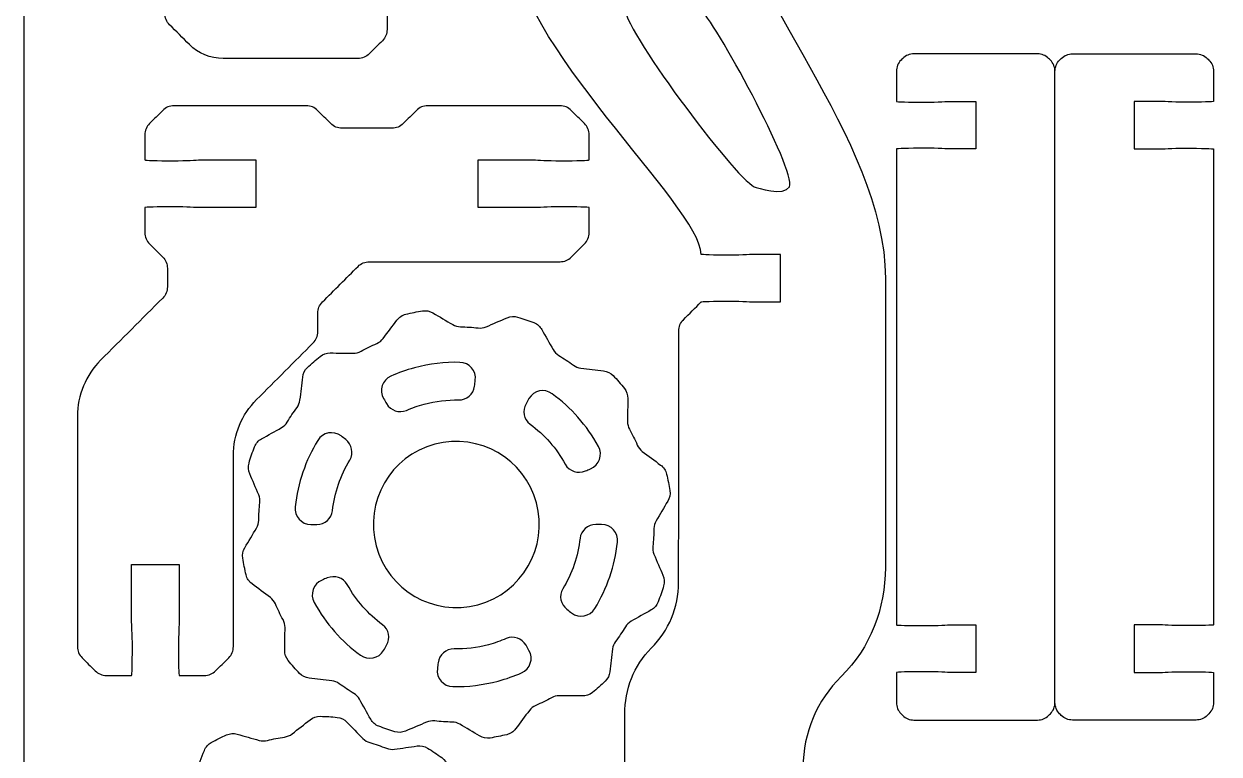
# Model space of a CAD drawing. Extents: x 0 to 265, y 230 to 450.
# Drawn here: x 135 to 210.3, y 357.4 to 403.4 of the extents above; entities that cross this region are included whole.
import ezdxf

# ---------------------------------------------------------------- set-up
doc = ezdxf.new("R2010")
doc.units = 0
doc.header["$MEASUREMENT"] = 0
doc.layers.add('DEFAULT', color=18, linetype='CONTINUOUS')

msp = doc.modelspace()

# ---------------------------------------------------------------- linework, layer by layer
at = {"layer": 'DEFAULT', "color": 1}
for points, knots in [([(253, 230), (217.667, 230), (182.333, 230), (147, 230), (140.373, 230), (135, 235.372), (135, 242), (135, 307.333), (135, 372.667), (135, 438), (135, 444.628), (140.373, 450), (147, 450), (182.333, 450), (217.667, 450), (253, 450), (259.627, 450), (265, 444.628), (265, 438), (265, 372.667), (265, 307.333), (265, 242), (265, 235.372), (259.627, 230), (253, 230)], [0, 0, 0, 0, 300.472, 300.472, 300.472, 301.472, 301.472, 301.472, 857.062, 857.062, 857.062, 858.062, 858.062, 858.062, 1158.534, 1158.534, 1158.534, 1159.534, 1159.534, 1159.534, 1715.124, 1715.124, 1715.124, 1716.124, 1716.124, 1716.124, 1716.124]), ([(157.852, 429.296), (158.544, 429.988), (159.236, 430.681), (159.928, 431.373), (160.491, 431.937), (161.254, 432.253), (162.05, 432.253), (164.56, 432.253), (167.07, 432.253), (169.579, 432.253), (169.844, 432.253), (170.099, 432.359), (170.286, 432.546), (170.562, 432.822), (170.839, 433.099), (171.115, 433.375), (171.302, 433.562), (171.408, 433.817), (171.408, 434.082), (171.408, 434.611), (171.408, 435.139), (171.404, 435.668), (171.404, 435.696), (170.621, 435.721), (169.655, 435.721), (168.688, 435.721), (167.997, 435.668), (167.905, 435.668), (166.738, 435.668), (165.572, 435.668), (164.405, 435.668), (164.405, 436.669), (164.405, 437.669), (164.405, 438.67), (165.572, 438.67), (166.738, 438.67), (167.905, 438.67), (167.997, 438.67), (168.688, 438.621), (169.655, 438.621), (170.621, 438.621), (171.404, 438.642), (171.404, 438.67), (171.404, 439.199), (171.404, 439.728), (171.404, 440.256), (171.404, 440.522), (171.299, 440.776), (171.112, 440.963), (170.835, 441.24), (170.559, 441.516), (170.283, 441.792), (170.095, 441.98), (169.841, 442.085), (169.576, 442.085), (166.614, 442.085), (163.653, 442.085), (160.691, 442.085), (159.896, 442.085), (159.133, 441.769), (158.57, 441.206), (158.163, 440.799), (157.755, 440.392), (157.348, 439.984), (156.852, 439.489), (156.197, 439.191), (155.499, 439.12), (146.664, 438.215), (139.771, 430.75), (139.771, 421.673), (139.771, 418.015), (140.892, 414.619), (142.806, 411.809), (143.495, 410.797), (143.891, 409.614), (143.891, 408.39), (143.891, 406.955), (143.891, 405.52), (143.891, 404.085), (143.891, 403.82), (143.997, 403.566), (144.184, 403.378), (144.6, 402.962), (145.016, 402.546), (145.432, 402.13), (145.995, 401.567), (146.758, 401.251), (147.554, 401.251), (150.391, 401.251), (153.227, 401.251), (156.064, 401.251), (156.329, 401.251), (156.583, 401.356), (156.771, 401.544), (157.047, 401.82), (157.324, 402.096), (157.6, 402.373), (157.787, 402.56), (157.893, 402.815), (157.893, 403.08), (157.893, 403.608), (157.893, 404.137), (157.889, 404.666), (157.889, 404.694), (157.106, 404.719), (156.14, 404.719), (155.173, 404.719), (154.482, 404.666), (154.39, 404.666), (153.223, 404.666), (152.057, 404.666), (150.89, 404.666), (150.89, 405.667), (150.89, 406.667), (150.89, 407.668), (152.057, 407.668), (153.223, 407.668), (154.39, 407.668), (154.482, 407.668), (155.173, 407.619), (156.14, 407.619), (157.106, 407.619), (157.889, 407.64), (157.889, 407.668), (157.889, 408.197), (157.889, 408.725), (157.889, 409.254), (157.889, 409.519), (157.784, 409.774), (157.597, 409.961), (157.32, 410.237), (157.044, 410.514), (156.768, 410.79), (156.58, 410.977), (156.326, 411.083), (156.061, 411.083), (155.194, 411.083), (154.327, 411.083), (153.461, 411.083), (152.931, 411.083), (152.422, 411.293), (152.047, 411.668), (151.539, 412.176), (151.03, 412.684), (150.521, 413.192), (150.333, 413.38), (150.227, 413.635), (150.227, 413.901), (150.23, 416.491), (150.232, 419.082), (150.234, 421.673), (150.234, 425.345), (153.031, 428.367), (156.61, 428.719), (157.079, 428.765), (157.52, 428.963), (157.852, 429.296)], [0, 0, 0, 0, 8.324769, 8.324769, 8.324769, 9.324769, 9.324769, 9.324769, 30.665769, 30.665769, 30.665769, 31.665769, 31.665769, 31.665769, 34.989171, 34.989171, 34.989171, 35.989171, 35.989171, 35.989171, 40.495171, 40.495171, 40.495171, 41.495171, 41.495171, 41.495171, 42.495171, 42.495171, 42.495171, 52.415171, 52.415171, 52.415171, 60.925171, 60.925171, 60.925171, 70.845171, 70.845171, 70.845171, 71.845171, 71.845171, 71.845171, 72.845171, 72.845171, 72.845171, 77.341171, 77.341171, 77.341171, 78.341171, 78.341171, 78.341171, 81.664573, 81.664573, 81.664573, 82.664573, 82.664573, 82.664573, 107.848573, 107.848573, 107.848573, 108.848573, 108.848573, 108.848573, 113.747408, 113.747408, 113.747408, 114.747408, 114.747408, 114.747408, 115.747408, 115.747408, 115.747408, 116.747408, 116.747408, 116.747408, 117.747408, 117.747408, 117.747408, 129.950408, 129.950408, 129.950408, 130.950408, 130.950408, 130.950408, 135.95531, 135.95531, 135.95531, 136.95531, 136.95531, 136.95531, 161.07931, 161.07931, 161.07931, 162.07931, 162.07931, 162.07931, 165.402712, 165.402712, 165.402712, 166.402712, 166.402712, 166.402712, 170.908712, 170.908712, 170.908712, 171.908712, 171.908712, 171.908712, 172.908712, 172.908712, 172.908712, 182.828712, 182.828712, 182.828712, 191.338712, 191.338712, 191.338712, 201.258712, 201.258712, 201.258712, 202.258712, 202.258712, 202.258712, 203.258712, 203.258712, 203.258712, 207.754712, 207.754712, 207.754712, 208.754712, 208.754712, 208.754712, 212.078114, 212.078114, 212.078114, 213.078114, 213.078114, 213.078114, 220.448114, 220.448114, 220.448114, 221.448114, 221.448114, 221.448114, 227.563175, 227.563175, 227.563175, 228.563175, 228.563175, 228.563175, 250.596183, 250.596183, 250.596183, 251.596183, 251.596183, 251.596183, 252.596183, 252.596183, 252.596183, 252.596183]), ([(174.552, 364.089), (173.446, 362.998), (172.878, 361.473), (172.878, 359.92), (172.878, 351.942), (172.878, 343.965), (172.878, 335.987), (172.878, 335.722), (172.773, 335.468), (172.585, 335.28), (172.253, 334.947), (171.92, 334.615), (171.587, 334.282), (171.4, 334.095), (171.294, 333.84), (171.294, 333.575), (171.294, 330.268), (171.294, 326.962), (171.294, 323.655), (171.294, 323.39), (171.4, 323.135), (171.587, 322.948), (171.961, 322.574), (172.335, 322.2), (172.709, 321.826), (172.716, 321.794), (173.496, 321.777), (174.462, 321.777), (175.429, 321.777), (175.877, 321.823), (176.212, 321.826), (176.711, 321.826), (177.209, 321.826), (177.708, 321.826), (177.709, 320.825), (177.71, 319.825), (177.711, 318.824), (177.21, 318.823), (176.709, 318.822), (176.208, 318.82), (175.877, 318.82), (175.429, 318.873), (174.462, 318.873), (173.492, 318.873), (172.709, 318.849), (172.709, 318.824), (172.335, 318.45), (171.961, 318.076), (171.587, 317.702), (171.4, 317.515), (171.294, 317.26), (171.294, 316.995), (171.294, 312.335), (171.294, 307.674), (171.294, 303.014), (171.294, 302.749), (171.189, 302.494), (171.001, 302.307), (170.725, 302.031), (170.449, 301.754), (170.172, 301.478), (169.985, 301.291), (169.88, 301.036), (169.88, 300.771), (169.88, 299.294), (169.88, 297.817), (169.88, 296.34), (169.88, 294.484), (169.143, 292.704), (167.831, 291.392), (166.496, 290.056), (165.161, 288.72), (163.826, 287.384), (163.142, 286.7), (163.142, 285.596), (163.826, 284.908), (164.507, 284.231), (165.615, 284.227), (166.299, 284.911), (167.082, 285.695), (168.349, 285.695), (169.128, 284.908), (169.908, 284.128), (169.904, 282.865), (169.128, 282.082), (168.384, 281.338), (167.714, 280.812), (167.714, 279.242), (167.721, 279.211), (168.497, 279.193), (169.463, 279.193), (170.43, 279.193), (170.878, 279.239), (171.213, 279.242), (171.712, 279.241), (172.21, 279.24), (172.709, 279.239), (172.71, 278.239), (172.711, 277.24), (172.712, 276.24), (172.213, 276.24), (171.713, 276.24), (171.213, 276.24), (170.878, 276.237), (170.43, 276.29), (169.463, 276.29), (168.539, 276.29), (167.784, 276.268), (167.714, 276.24), (167.714, 275.764), (167.714, 275.288), (167.714, 274.811), (167.714, 273.22), (168.345, 271.696), (169.467, 270.571), (171.325, 268.712), (173.183, 266.852), (175.041, 264.993), (175.228, 264.806), (175.482, 264.701), (175.746, 264.701), (175.796, 264.701), (175.846, 264.701), (175.897, 264.701), (176.162, 264.701), (176.416, 264.806), (176.604, 264.994), (177.121, 265.511), (177.638, 266.028), (178.156, 266.546), (178.156, 266.588), (177.623, 267.153), (176.956, 267.816), (176.275, 268.5), (175.923, 268.782), (175.686, 269.022), (175.332, 269.375), (174.978, 269.728), (174.624, 270.081), (175.332, 270.789), (176.04, 271.496), (176.748, 272.204), (177.102, 271.85), (177.456, 271.496), (177.81, 271.142), (178.043, 270.906), (178.329, 270.557), (179.009, 269.869), (179.68, 269.206), (180.237, 268.677), (180.283, 268.677), (180.966, 269.36), (181.65, 270.043), (182.333, 270.727), (182.52, 270.914), (182.625, 271.168), (182.625, 271.432), (182.625, 271.481), (182.625, 271.531), (182.625, 271.58), (182.625, 271.848), (182.52, 272.102), (182.333, 272.289), (181.086, 273.537), (179.84, 274.784), (178.593, 276.032), (178.029, 276.593), (177.715, 277.355), (177.715, 278.152), (177.715, 278.516), (177.715, 278.879), (177.715, 279.242), (177.715, 286.671), (179.172, 285.989), (179.182, 292.659), (179.184, 293.676), (179.915, 294.586), (180.924, 294.713), (182.144, 294.866), (183.183, 293.918), (183.183, 292.729), (183.183, 291.868), (182.636, 291.134), (181.874, 290.856), (180.96, 290.521), (180.491, 289.505), (180.826, 288.591), (181.123, 287.779), (181.962, 287.271), (182.774, 287.466), (185.067, 288.009), (186.682, 290.252), (186.679, 292.729), (186.679, 299.054), (182.71, 300.896), (182.71, 309.242), (182.71, 310.105), (182.71, 310.968), (182.71, 311.83), (182.71, 312.096), (182.815, 312.35), (183.003, 312.537), (183.279, 312.814), (183.555, 313.09), (183.832, 313.366), (184.019, 313.554), (184.125, 313.808), (184.124, 314.074), (184.123, 317.381), (184.122, 320.687), (184.121, 323.994), (184.121, 324.26), (184.016, 324.514), (183.828, 324.701), (183.454, 325.075), (183.081, 325.449), (182.707, 325.823), (182.7, 325.851), (181.923, 325.872), (180.96, 325.872), (179.99, 325.872), (179.546, 325.827), (179.207, 325.823), (178.708, 325.823), (178.21, 325.823), (177.711, 325.823), (177.711, 326.823), (177.711, 327.822), (177.711, 328.822), (178.21, 328.822), (178.708, 328.822), (179.207, 328.822), (179.542, 328.829), (179.994, 328.772), (180.96, 328.772), (181.923, 328.772), (182.71, 328.8), (182.71, 328.825), (183.084, 329.199), (183.458, 329.573), (183.832, 329.947), (184.019, 330.134), (184.125, 330.389), (184.125, 330.654), (184.124, 339.297), (184.123, 347.939), (184.122, 356.582), (184.121, 358.734), (184.991, 360.794), (186.528, 362.302), (188.356, 364.096), (189.307, 366.603), (189.307, 369.165), (189.307, 375.245), (189.307, 381.324), (189.307, 387.404), (189.307, 396.234), (179.786, 405.942), (179.789, 411.728), (179.786, 412.377), (179.786, 420.228), (179.789, 422.131), (179.789, 422.396), (179.684, 422.649), (179.496, 422.837), (179.462, 422.872), (179.427, 422.907), (179.392, 422.941), (179.204, 423.13), (178.948, 423.236), (178.681, 423.236), (174.751, 423.236), (170.822, 423.236), (166.892, 423.236), (166.627, 423.236), (166.374, 423.13), (166.187, 422.944), (166.151, 422.908), (166.116, 422.873), (166.08, 422.837), (165.893, 422.65), (165.787, 422.396), (165.787, 422.128), (165.787, 421.162), (165.787, 420.197), (165.787, 419.232), (165.794, 419.203), (166.574, 419.182), (167.537, 419.179), (168.504, 419.182), (168.948, 419.232), (169.287, 419.232), (170.452, 419.232), (171.618, 419.232), (172.783, 419.232), (172.784, 418.231), (172.785, 417.23), (172.786, 416.229), (171.62, 416.229), (170.453, 416.229), (169.287, 416.229), (168.952, 416.229), (168.504, 416.279), (167.534, 416.279), (166.567, 416.275), (165.784, 416.258), (165.784, 416.226), (165.784, 414.728), (165.784, 413.23), (165.784, 411.731), (165.791, 411.7), (166.571, 411.682), (167.537, 411.682), (168.504, 411.682), (168.952, 411.731), (169.287, 411.731), (170.453, 411.731), (171.62, 411.731), (172.786, 411.731), (172.786, 410.731), (172.786, 409.73), (172.786, 408.729), (171.619, 408.729), (170.451, 408.729), (169.283, 408.729), (168.952, 408.729), (168.504, 408.779), (167.537, 408.779), (166.567, 408.779), (165.784, 408.754), (165.784, 408.729), (165.784, 402.365), (177.69, 391.909), (177.69, 388.907), (177.701, 388.879), (178.48, 388.857), (179.44, 388.854), (180.406, 388.857), (180.855, 388.907), (181.19, 388.907), (181.691, 388.907), (182.192, 388.907), (182.692, 388.907), (182.691, 387.906), (182.69, 386.905), (182.689, 385.905), (182.19, 385.905), (181.692, 385.905), (181.193, 385.905), (180.855, 385.905), (180.406, 385.954), (179.44, 385.95), (178.477, 385.954), (177.694, 385.936), (177.694, 385.905), (177.32, 385.531), (176.946, 385.157), (176.572, 384.783), (176.384, 384.595), (176.279, 384.341), (176.279, 384.076), (176.278, 378.788), (176.277, 373.499), (176.276, 368.211), (176.275, 366.662), (175.655, 365.177), (174.552, 364.089)], [1, 1, 1, 1, 2, 2, 2, 69.84, 69.84, 69.84, 70.84, 70.84, 70.84, 74.84081, 74.84081, 74.84081, 75.84081, 75.84081, 75.84081, 103.95881, 103.95881, 103.95881, 104.95881, 104.95881, 104.95881, 109.454595, 109.454595, 109.454595, 110.454595, 110.454595, 110.454595, 111.454595, 111.454595, 111.454595, 115.694595, 115.694595, 115.694595, 124.204601, 124.204601, 124.204601, 128.464613, 128.464613, 128.464613, 129.464613, 129.464613, 129.464613, 130.464613, 130.464613, 130.464613, 134.961812, 134.961812, 134.961812, 135.961812, 135.961812, 135.961812, 175.593812, 175.593812, 175.593812, 176.593812, 176.593812, 176.593812, 179.917214, 179.917214, 179.917214, 180.917214, 180.917214, 180.917214, 193.477214, 193.477214, 193.477214, 194.477214, 194.477214, 194.477214, 210.536317, 210.536317, 210.536317, 211.536317, 211.536317, 211.536317, 212.536317, 212.536317, 212.536317, 213.536317, 213.536317, 213.536317, 214.536317, 214.536317, 214.536317, 215.536317, 215.536317, 215.536317, 216.536317, 216.536317, 216.536317, 217.536317, 217.536317, 217.536317, 221.776328, 221.776328, 221.776328, 230.276334, 230.276334, 230.276334, 234.526334, 234.526334, 234.526334, 235.526334, 235.526334, 235.526334, 236.526334, 236.526334, 236.526334, 240.576334, 240.576334, 240.576334, 241.576334, 241.576334, 241.576334, 263.930809, 263.930809, 263.930809, 264.930809, 264.930809, 264.930809, 265.356809, 265.356809, 265.356809, 266.356809, 266.356809, 266.356809, 272.579349, 272.579349, 272.579349, 273.579349, 273.579349, 273.579349, 274.579349, 274.579349, 274.579349, 278.829066, 278.829066, 278.829066, 287.342632, 287.342632, 287.342632, 291.599415, 291.599415, 291.599415, 292.599415, 292.599415, 292.599415, 293.599415, 293.599415, 293.599415, 301.818824, 301.818824, 301.818824, 302.818824, 302.818824, 302.818824, 303.238824, 303.238824, 303.238824, 304.238824, 304.238824, 304.238824, 319.236561, 319.236561, 319.236561, 320.236561, 320.236561, 320.236561, 323.326561, 323.326561, 323.326561, 324.326561, 324.326561, 324.326561, 325.326561, 325.326561, 325.326561, 326.326561, 326.326561, 326.326561, 327.326561, 327.326561, 327.326561, 328.326561, 328.326561, 328.326561, 329.326561, 329.326561, 329.326561, 330.336561, 330.336561, 330.336561, 331.336561, 331.336561, 331.336561, 338.672561, 338.672561, 338.672561, 339.672561, 339.672561, 339.672561, 342.994548, 342.994548, 342.994548, 343.994548, 343.994548, 343.994548, 372.11555, 372.11555, 372.11555, 373.11555, 373.11555, 373.11555, 377.612749, 377.612749, 377.612749, 378.612749, 378.612749, 378.612749, 379.612749, 379.612749, 379.612749, 383.852749, 383.852749, 383.852749, 392.352749, 392.352749, 392.352749, 396.592749, 396.592749, 396.592749, 397.592749, 397.592749, 397.592749, 398.592749, 398.592749, 398.592749, 403.089241, 403.089241, 403.089241, 404.089241, 404.089241, 404.089241, 477.585241, 477.585241, 477.585241, 478.585241, 478.585241, 478.585241, 479.585241, 479.585241, 479.585241, 531.286241, 531.286241, 531.286241, 532.286241, 532.286241, 532.286241, 533.286241, 533.286241, 533.286241, 534.286241, 534.286241, 534.286241, 534.704849, 534.704849, 534.704849, 535.704849, 535.704849, 535.704849, 569.124849, 569.124849, 569.124849, 570.124849, 570.124849, 570.124849, 570.553355, 570.553355, 570.553355, 571.553355, 571.553355, 571.553355, 579.763355, 579.763355, 579.763355, 580.763355, 580.763355, 580.763355, 581.763355, 581.763355, 581.763355, 591.673355, 591.673355, 591.673355, 600.183361, 600.183361, 600.183361, 610.103361, 610.103361, 610.103361, 611.103361, 611.103361, 611.103361, 612.103361, 612.103361, 612.103361, 624.843361, 624.843361, 624.843361, 625.843361, 625.843361, 625.843361, 626.843361, 626.843361, 626.843361, 636.763361, 636.763361, 636.763361, 645.273361, 645.273361, 645.273361, 655.203361, 655.203361, 655.203361, 656.203361, 656.203361, 656.203361, 657.203361, 657.203361, 657.203361, 658.203361, 658.203361, 658.203361, 659.203361, 659.203361, 659.203361, 660.203361, 660.203361, 660.203361, 664.463361, 664.463361, 664.463361, 672.973367, 672.973367, 672.973367, 677.213367, 677.213367, 677.213367, 678.213367, 678.213367, 678.213367, 679.213367, 679.213367, 679.213367, 683.710566, 683.710566, 683.710566, 684.710566, 684.710566, 684.710566, 729.681567, 729.681567, 729.681567, 730.681567, 730.681567, 730.681567, 730.681567]), ([(177.591, 404.415), (178.456, 403.801), (183.723, 394.16), (183.253, 393.168), (182.957, 392.54), (181.19, 393.101), (181.045, 393.172), (179.754, 393.786), (172.55, 403.441), (172.892, 404.478), (173.277, 405.632), (176.604, 405.113), (177.591, 404.415)], [1, 1, 1, 1, 2, 2, 2, 3, 3, 3, 4, 4, 4, 5, 5, 5, 5]), ([(200, 400.442), (200, 387.18), (200, 373.918), (200, 360.656), (200, 360.391), (199.895, 360.136), (199.707, 359.949), (199.672, 359.914), (199.637, 359.878), (199.601, 359.843), (199.414, 359.656), (199.16, 359.55), (198.894, 359.55), (196.299, 359.55), (193.703, 359.55), (191.108, 359.55), (190.843, 359.55), (190.588, 359.656), (190.401, 359.843), (190.366, 359.878), (190.33, 359.914), (190.295, 359.949), (190.108, 360.136), (190.002, 360.391), (190.002, 360.656), (190.002, 361.287), (190.002, 361.918), (190.002, 362.549), (190.002, 362.577), (190.786, 362.598), (191.752, 362.598), (192.719, 362.598), (193.167, 362.549), (193.502, 362.549), (194.002, 362.549), (194.501, 362.549), (195.001, 362.549), (195.001, 363.55), (195.001, 364.55), (195.001, 365.551), (194.501, 365.551), (194.002, 365.551), (193.502, 365.551), (193.167, 365.551), (192.719, 365.501), (191.752, 365.501), (190.786, 365.501), (190.002, 365.523), (190.002, 365.551), (190.002, 375.55), (190.002, 385.549), (190.002, 395.547), (190.002, 395.575), (190.786, 395.597), (191.752, 395.597), (192.719, 395.597), (193.167, 395.547), (193.502, 395.547), (194.002, 395.547), (194.501, 395.547), (195.001, 395.547), (195.001, 396.548), (195.001, 397.549), (195.001, 398.549), (194.501, 398.549), (194.002, 398.549), (193.502, 398.549), (193.167, 398.549), (192.719, 398.5), (191.752, 398.5), (190.786, 398.5), (190.002, 398.521), (190.002, 398.549), (190.002, 399.18), (190.002, 399.811), (190.002, 400.442), (190.002, 400.708), (190.108, 400.962), (190.295, 401.149), (190.33, 401.185), (190.366, 401.22), (190.401, 401.255), (190.588, 401.442), (190.843, 401.548), (191.108, 401.548), (193.703, 401.548), (196.299, 401.548), (198.894, 401.548), (199.16, 401.548), (199.414, 401.442), (199.601, 401.255), (199.637, 401.22), (199.672, 401.185), (199.707, 401.149), (199.895, 400.962), (200, 400.708), (200, 400.442)], [1, 1, 1, 1, 113.78, 113.78, 113.78, 114.78, 114.78, 114.78, 115.203558, 115.203558, 115.203558, 116.203558, 116.203558, 116.203558, 138.275558, 138.275558, 138.275558, 139.275558, 139.275558, 139.275558, 139.699115, 139.699115, 139.699115, 140.699115, 140.699115, 140.699115, 146.065115, 146.065115, 146.065115, 147.065115, 147.065115, 147.065115, 148.065115, 148.065115, 148.065115, 152.315115, 152.315115, 152.315115, 160.825115, 160.825115, 160.825115, 165.075115, 165.075115, 165.075115, 166.075115, 166.075115, 166.075115, 167.075115, 167.075115, 167.075115, 252.103115, 252.103115, 252.103115, 253.103115, 253.103115, 253.103115, 254.103115, 254.103115, 254.103115, 258.353115, 258.353115, 258.353115, 266.863115, 266.863115, 266.863115, 271.113115, 271.113115, 271.113115, 272.113115, 272.113115, 272.113115, 273.113115, 273.113115, 273.113115, 278.479115, 278.479115, 278.479115, 279.479115, 279.479115, 279.479115, 279.903379, 279.903379, 279.903379, 280.903379, 280.903379, 280.903379, 302.975379, 302.975379, 302.975379, 303.975379, 303.975379, 303.975379, 304.399643, 304.399643, 304.399643, 305.399643, 305.399643, 305.399643, 305.399643]), ([(200, 400.442), (200, 400.708), (200.106, 400.962), (200.293, 401.149), (200.328, 401.185), (200.363, 401.22), (200.399, 401.255), (200.586, 401.442), (200.84, 401.548), (201.106, 401.548), (203.701, 401.548), (206.297, 401.548), (208.892, 401.548), (209.157, 401.548), (209.412, 401.442), (209.599, 401.255), (209.634, 401.22), (209.67, 401.185), (209.705, 401.149), (209.892, 400.962), (209.998, 400.708), (209.998, 400.442), (209.998, 399.811), (209.998, 399.18), (209.998, 398.549), (209.998, 398.521), (209.215, 398.5), (208.248, 398.5), (207.281, 398.5), (206.833, 398.549), (206.498, 398.549), (205.998, 398.549), (205.499, 398.549), (204.999, 398.549), (204.999, 397.549), (204.999, 396.548), (204.999, 395.547), (205.499, 395.547), (205.998, 395.547), (206.498, 395.547), (206.833, 395.547), (207.281, 395.597), (208.248, 395.597), (209.215, 395.597), (209.998, 395.575), (209.998, 395.547), (209.998, 385.549), (209.998, 375.55), (209.998, 365.551), (209.998, 365.523), (209.215, 365.502), (208.248, 365.502), (207.281, 365.502), (206.833, 365.551), (206.498, 365.551), (205.998, 365.551), (205.499, 365.551), (204.999, 365.551), (204.999, 364.55), (204.999, 363.55), (204.999, 362.549), (205.499, 362.549), (205.998, 362.549), (206.498, 362.549), (206.833, 362.549), (207.281, 362.598), (208.248, 362.598), (209.215, 362.598), (209.998, 362.577), (209.998, 362.549), (209.998, 361.918), (209.998, 361.287), (209.998, 360.656), (209.998, 360.391), (209.892, 360.136), (209.705, 359.949), (209.67, 359.914), (209.634, 359.878), (209.599, 359.843), (209.412, 359.656), (209.157, 359.55), (208.892, 359.55), (206.297, 359.55), (203.701, 359.55), (201.106, 359.55), (200.84, 359.55), (200.586, 359.656), (200.399, 359.843), (200.363, 359.878), (200.328, 359.914), (200.293, 359.949), (200.106, 360.136), (200, 360.391), (200, 360.656)], [0, 0, 0, 0, 1, 1, 1, 1.424264, 1.424264, 1.424264, 2.424264, 2.424264, 2.424264, 24.496264, 24.496264, 24.496264, 25.496264, 25.496264, 25.496264, 25.920528, 25.920528, 25.920528, 26.920528, 26.920528, 26.920528, 32.286528, 32.286528, 32.286528, 33.286528, 33.286528, 33.286528, 34.286528, 34.286528, 34.286528, 38.536528, 38.536528, 38.536528, 47.046528, 47.046528, 47.046528, 51.296528, 51.296528, 51.296528, 52.296528, 52.296528, 52.296528, 53.296528, 53.296528, 53.296528, 138.324528, 138.324528, 138.324528, 139.324528, 139.324528, 139.324528, 140.324528, 140.324528, 140.324528, 144.574528, 144.574528, 144.574528, 153.084528, 153.084528, 153.084528, 157.334528, 157.334528, 157.334528, 158.334528, 158.334528, 158.334528, 159.334528, 159.334528, 159.334528, 164.700528, 164.700528, 164.700528, 165.700528, 165.700528, 165.700528, 166.124086, 166.124086, 166.124086, 167.124086, 167.124086, 167.124086, 189.196086, 189.196086, 189.196086, 190.196086, 190.196086, 190.196086, 190.619643, 190.619643, 190.619643, 191.619643, 191.619643, 191.619643, 191.619643]), ([(163.63, 394.856), (163.63, 393.855), (163.63, 392.854), (163.63, 391.853), (164.796, 391.853), (165.963, 391.853), (167.129, 391.853), (167.465, 391.853), (167.913, 391.903), (168.879, 391.903), (169.846, 391.903), (170.629, 391.882), (170.629, 391.853), (170.629, 391.326), (170.629, 390.798), (170.629, 390.271), (170.629, 390.006), (170.524, 389.751), (170.336, 389.564), (170.06, 389.288), (169.784, 389.011), (169.507, 388.735), (169.32, 388.548), (169.066, 388.442), (168.8, 388.442), (164.791, 388.442), (160.782, 388.442), (156.773, 388.442), (156.508, 388.442), (156.254, 388.337), (156.066, 388.15), (155.318, 387.402), (154.569, 386.654), (153.82, 385.906), (153.632, 385.718), (153.526, 385.464), (153.526, 385.198), (153.526, 384.808), (153.526, 384.417), (153.526, 384.027), (153.526, 383.761), (153.421, 383.507), (153.234, 383.32), (152.046, 382.131), (150.858, 380.942), (149.67, 379.753), (148.733, 378.816), (148.206, 377.544), (148.206, 376.219), (148.206, 372.207), (148.206, 368.195), (148.206, 364.184), (148.206, 363.918), (148.101, 363.663), (147.913, 363.476), (147.637, 363.2), (147.361, 362.925), (147.085, 362.65), (146.897, 362.463), (146.643, 362.358), (146.378, 362.358), (145.849, 362.358), (145.321, 362.358), (144.792, 362.358), (144.763, 362.358), (144.742, 363.141), (144.742, 364.107), (144.742, 365.074), (144.792, 365.522), (144.792, 365.857), (144.792, 367.024), (144.792, 368.19), (144.792, 369.357), (143.791, 369.357), (142.79, 369.357), (141.789, 369.357), (141.789, 368.19), (141.789, 367.024), (141.789, 365.857), (141.789, 365.522), (141.839, 365.074), (141.839, 364.107), (141.839, 363.141), (141.818, 362.358), (141.789, 362.358), (141.261, 362.358), (140.732, 362.358), (140.203, 362.358), (139.938, 362.358), (139.684, 362.463), (139.496, 362.65), (139.22, 362.925), (138.944, 363.2), (138.668, 363.476), (138.48, 363.663), (138.375, 363.918), (138.375, 364.184), (138.375, 369.023), (138.375, 373.862), (138.375, 378.702), (138.375, 380.028), (138.901, 381.299), (139.839, 382.237), (141.143, 383.541), (142.447, 384.845), (143.751, 386.149), (143.938, 386.336), (144.044, 386.591), (144.044, 386.856), (144.044, 387.247), (144.044, 387.637), (144.044, 388.028), (144.044, 388.293), (143.938, 388.548), (143.751, 388.735), (143.475, 389.011), (143.198, 389.288), (142.922, 389.564), (142.735, 389.751), (142.629, 390.006), (142.629, 390.271), (142.629, 390.798), (142.629, 391.326), (142.629, 391.853), (142.629, 391.882), (143.412, 391.903), (144.379, 391.903), (145.345, 391.903), (145.793, 391.853), (146.129, 391.853), (147.295, 391.853), (148.462, 391.853), (149.628, 391.853), (149.628, 392.854), (149.628, 393.855), (149.628, 394.856), (148.462, 394.856), (147.295, 394.856), (146.129, 394.856), (145.793, 394.856), (145.345, 394.806), (144.379, 394.806), (143.412, 394.806), (142.629, 394.827), (142.629, 394.856), (142.629, 395.384), (142.629, 395.913), (142.629, 396.442), (142.629, 396.707), (142.735, 396.961), (142.922, 397.149), (143.198, 397.425), (143.475, 397.701), (143.751, 397.978), (143.938, 398.165), (144.193, 398.27), (144.458, 398.27), (147.241, 398.27), (150.025, 398.27), (152.809, 398.27), (153.074, 398.27), (153.328, 398.165), (153.516, 397.978), (153.792, 397.701), (154.068, 397.425), (154.345, 397.149), (154.532, 396.961), (154.786, 396.856), (155.052, 396.856), (156.103, 396.856), (157.155, 396.856), (158.206, 396.856), (158.472, 396.856), (158.726, 396.961), (158.913, 397.149), (159.19, 397.425), (159.466, 397.701), (159.742, 397.978), (159.93, 398.165), (160.184, 398.27), (160.449, 398.27), (163.233, 398.27), (166.017, 398.27), (168.8, 398.27), (169.066, 398.27), (169.32, 398.165), (169.507, 397.978), (169.784, 397.701), (170.06, 397.425), (170.336, 397.149), (170.524, 396.961), (170.629, 396.707), (170.629, 396.442), (170.629, 395.913), (170.629, 395.384), (170.629, 394.856), (170.629, 394.827), (169.846, 394.806), (168.879, 394.806), (167.913, 394.806), (167.465, 394.856), (167.129, 394.856), (165.963, 394.856), (164.796, 394.856), (163.63, 394.856)], [9.92, 9.92, 9.92, 9.92, 18.43, 18.43, 18.43, 28.35, 28.35, 28.35, 29.35, 29.35, 29.35, 30.35, 30.35, 30.35, 34.836, 34.836, 34.836, 35.836, 35.836, 35.836, 39.159402, 39.159402, 39.159402, 40.159402, 40.159402, 40.159402, 74.252402, 74.252402, 74.252402, 75.252402, 75.252402, 75.252402, 84.253165, 84.253165, 84.253165, 85.253165, 85.253165, 85.253165, 88.574165, 88.574165, 88.574165, 89.574165, 89.574165, 89.574165, 103.865501, 103.865501, 103.865501, 104.865501, 104.865501, 104.865501, 138.981501, 138.981501, 138.981501, 139.981501, 139.981501, 139.981501, 143.296421, 143.296421, 143.296421, 144.296421, 144.296421, 144.296421, 148.794421, 148.794421, 148.794421, 149.794421, 149.794421, 149.794421, 150.794421, 150.794421, 150.794421, 160.714421, 160.714421, 160.714421, 169.224421, 169.224421, 169.224421, 179.144421, 179.144421, 179.144421, 180.144421, 180.144421, 180.144421, 181.144421, 181.144421, 181.144421, 185.642421, 185.642421, 185.642421, 186.642421, 186.642421, 186.642421, 189.95734, 189.95734, 189.95734, 190.95734, 190.95734, 190.95734, 232.11034, 232.11034, 232.11034, 233.11034, 233.11034, 233.11034, 248.792554, 248.792554, 248.792554, 249.792554, 249.792554, 249.792554, 253.114554, 253.114554, 253.114554, 254.114554, 254.114554, 254.114554, 257.437956, 257.437956, 257.437956, 258.437956, 258.437956, 258.437956, 262.923956, 262.923956, 262.923956, 263.923956, 263.923956, 263.923956, 264.923956, 264.923956, 264.923956, 274.843956, 274.843956, 274.843956, 283.353956, 283.353956, 283.353956, 293.273956, 293.273956, 293.273956, 294.273956, 294.273956, 294.273956, 295.273956, 295.273956, 295.273956, 299.769956, 299.769956, 299.769956, 300.769956, 300.769956, 300.769956, 304.093358, 304.093358, 304.093358, 305.093358, 305.093358, 305.093358, 328.765358, 328.765358, 328.765358, 329.765358, 329.765358, 329.765358, 333.08876, 333.08876, 333.08876, 334.08876, 334.08876, 334.08876, 343.03076, 343.03076, 343.03076, 344.03076, 344.03076, 344.03076, 347.354162, 347.354162, 347.354162, 348.354162, 348.354162, 348.354162, 372.026162, 372.026162, 372.026162, 373.026162, 373.026162, 373.026162, 376.349564, 376.349564, 376.349564, 377.349564, 377.349564, 377.349564, 381.845564, 381.845564, 381.845564, 382.845564, 382.845564, 382.845564, 383.845564, 383.845564, 383.845564, 393.765564, 393.765564, 393.765564, 393.765564]), ([(150.853, 366.867), (151, 366.529), (151.16, 366.2), (151.335, 365.881), (151.419, 365.729), (151.465, 365.558), (151.463, 365.384), (151.458, 364.902), (151.452, 364.421), (151.446, 363.939), (151.444, 363.709), (151.518, 363.484), (151.662, 363.305), (151.89, 363.024), (152.128, 362.753), (152.377, 362.493), (152.534, 362.329), (152.747, 362.227), (152.973, 362.2), (153.454, 362.142), (153.935, 362.084), (154.415, 362.026), (154.584, 362.006), (154.744, 361.94), (154.882, 361.84), (155.181, 361.622), (155.488, 361.417), (155.803, 361.225), (155.95, 361.136), (156.074, 361.012), (156.158, 360.862), (156.393, 360.442), (156.629, 360.022), (156.864, 359.602), (156.976, 359.403), (157.151, 359.244), (157.365, 359.162), (157.702, 359.031), (158.044, 358.914), (158.391, 358.812), (158.612, 358.746), (158.848, 358.764), (159.06, 358.855), (159.503, 359.044), (159.945, 359.233), (160.388, 359.422), (160.549, 359.491), (160.725, 359.514), (160.898, 359.495), (161.259, 359.454), (161.623, 359.43), (161.989, 359.423), (162.165, 359.421), (162.338, 359.375), (162.489, 359.285), (162.901, 359.04), (163.314, 358.795), (163.726, 358.551), (163.926, 358.432), (164.16, 358.382), (164.388, 358.419), (164.738, 358.474), (165.088, 358.544), (165.438, 358.628), (165.663, 358.682), (165.861, 358.818), (166, 359.003), (166.289, 359.388), (166.578, 359.774), (166.867, 360.159), (166.971, 360.298), (167.111, 360.405), (167.27, 360.474), (167.61, 360.622), (167.942, 360.783), (168.263, 360.96), (168.414, 361.043), (168.582, 361.088), (168.753, 361.086), (169.235, 361.08), (169.717, 361.075), (170.199, 361.069), (170.431, 361.067), (170.659, 361.141), (170.839, 361.287), (171.117, 361.513), (171.384, 361.748), (171.641, 361.993), (171.809, 362.152), (171.912, 362.367), (171.939, 362.597), (171.997, 363.076), (172.054, 363.555), (172.111, 364.034), (172.132, 364.205), (172.199, 364.366), (172.301, 364.505), (172.52, 364.803), (172.725, 365.11), (172.917, 365.426), (173.006, 365.573), (173.129, 365.696), (173.279, 365.78), (173.701, 366.017), (174.122, 366.254), (174.544, 366.491), (174.744, 366.603), (174.902, 366.78), (174.985, 366.994), (175.113, 367.327), (175.228, 367.666), (175.329, 368.011), (175.393, 368.23), (175.375, 368.466), (175.285, 368.676), (175.095, 369.119), (174.906, 369.561), (174.717, 370.004), (174.649, 370.162), (174.626, 370.334), (174.645, 370.506), (174.686, 370.873), (174.71, 371.244), (174.717, 371.616), (174.72, 371.789), (174.766, 371.959), (174.854, 372.108), (175.1, 372.521), (175.345, 372.935), (175.591, 373.349), (175.709, 373.548), (175.759, 373.782), (175.723, 374.011), (175.667, 374.36), (175.598, 374.71), (175.513, 375.06), (175.459, 375.285), (175.324, 375.484), (175.138, 375.623), (174.753, 375.911), (174.368, 376.199), (173.983, 376.487), (173.844, 376.59), (173.737, 376.729), (173.668, 376.888), (173.519, 377.228), (173.356, 377.562), (173.178, 377.885), (173.095, 378.036), (173.05, 378.204), (173.052, 378.376), (173.058, 378.859), (173.063, 379.343), (173.069, 379.826), (173.071, 380.055), (172.999, 380.28), (172.856, 380.457), (172.629, 380.739), (172.391, 381.008), (172.143, 381.268), (171.985, 381.432), (171.772, 381.533), (171.546, 381.56), (171.069, 381.617), (170.592, 381.674), (170.115, 381.731), (169.942, 381.752), (169.779, 381.82), (169.638, 381.923), (169.341, 382.142), (169.032, 382.347), (168.717, 382.538), (168.569, 382.628), (168.445, 382.752), (168.359, 382.904), (168.123, 383.323), (167.887, 383.743), (167.651, 384.162), (167.539, 384.361), (167.365, 384.519), (167.152, 384.601), (166.816, 384.731), (166.474, 384.848), (166.127, 384.951), (165.908, 385.015), (165.672, 384.997), (165.461, 384.906), (165.019, 384.717), (164.577, 384.528), (164.134, 384.339), (163.976, 384.271), (163.803, 384.248), (163.631, 384.267), (163.265, 384.308), (162.897, 384.332), (162.524, 384.34), (162.352, 384.343), (162.183, 384.388), (162.034, 384.476), (161.619, 384.722), (161.204, 384.967), (160.788, 385.213), (160.59, 385.331), (160.356, 385.38), (160.128, 385.344), (159.778, 385.289), (159.428, 385.219), (159.078, 385.135), (158.853, 385.081), (158.654, 384.945), (158.515, 384.76), (158.228, 384.375), (157.94, 383.991), (157.653, 383.607), (157.548, 383.467), (157.408, 383.359), (157.248, 383.289), (156.909, 383.141), (156.576, 382.978), (156.256, 382.802), (156.103, 382.718), (155.933, 382.672), (155.759, 382.674), (155.277, 382.679), (154.796, 382.685), (154.314, 382.691), (154.084, 382.693), (153.858, 382.619), (153.68, 382.474), (153.401, 382.248), (153.132, 382.012), (152.873, 381.765), (152.709, 381.608), (152.608, 381.395), (152.581, 381.169), (152.522, 380.688), (152.464, 380.206), (152.405, 379.724), (152.385, 379.554), (152.318, 379.394), (152.217, 379.256), (151.999, 378.958), (151.794, 378.653), (151.602, 378.338), (151.513, 378.191), (151.39, 378.068), (151.239, 377.983), (150.821, 377.749), (150.403, 377.514), (149.984, 377.28), (149.782, 377.167), (149.622, 376.988), (149.538, 376.772), (149.41, 376.437), (149.295, 376.097), (149.193, 375.753), (149.127, 375.532), (149.145, 375.293), (149.236, 375.08), (149.424, 374.636), (149.613, 374.193), (149.802, 373.749), (149.87, 373.591), (149.892, 373.418), (149.873, 373.247), (149.832, 372.882), (149.807, 372.513), (149.8, 372.142), (149.796, 371.97), (149.751, 371.801), (149.663, 371.653), (149.418, 371.24), (149.173, 370.828), (148.928, 370.415), (148.81, 370.216), (148.76, 369.982), (148.796, 369.753), (148.851, 369.403), (148.922, 369.052), (149.006, 368.7), (149.06, 368.475), (149.196, 368.277), (149.381, 368.138), (149.766, 367.85), (150.151, 367.561), (150.536, 367.272), (150.676, 367.168), (150.784, 367.027), (150.853, 366.867)], [1, 1, 1, 1, 2, 2, 2, 3, 3, 3, 7.09827, 7.09827, 7.09827, 8.09827, 8.09827, 8.09827, 9.09827, 9.09827, 9.09827, 10.09827, 10.09827, 10.09827, 14.214897, 14.214897, 14.214897, 15.214897, 15.214897, 15.214897, 16.214897, 16.214897, 16.214897, 17.214897, 17.214897, 17.214897, 21.3088, 21.3088, 21.3088, 22.3088, 22.3088, 22.3088, 23.3088, 23.3088, 23.3088, 24.3088, 24.3088, 24.3088, 28.404119, 28.404119, 28.404119, 29.404119, 29.404119, 29.404119, 30.404119, 30.404119, 30.404119, 31.404119, 31.404119, 31.404119, 35.483431, 35.483431, 35.483431, 36.483431, 36.483431, 36.483431, 37.483431, 37.483431, 37.483431, 38.483431, 38.483431, 38.483431, 42.581431, 42.581431, 42.581431, 43.581431, 43.581431, 43.581431, 44.581431, 44.581431, 44.581431, 45.581431, 45.581431, 45.581431, 49.679689, 49.679689, 49.679689, 50.679689, 50.679689, 50.679689, 51.679689, 51.679689, 51.679689, 52.679689, 52.679689, 52.679689, 56.78182, 56.78182, 56.78182, 57.78182, 57.78182, 57.78182, 58.78182, 58.78182, 58.78182, 59.78182, 59.78182, 59.78182, 63.892443, 63.892443, 63.892443, 64.892443, 64.892443, 64.892443, 65.892443, 65.892443, 65.892443, 66.892443, 66.892443, 66.892443, 70.984477, 70.984477, 70.984477, 71.984477, 71.984477, 71.984477, 72.984477, 72.984477, 72.984477, 73.984477, 73.984477, 73.984477, 78.076822, 78.076822, 78.076822, 79.076822, 79.076822, 79.076822, 80.076822, 80.076822, 80.076822, 81.076822, 81.076822, 81.076822, 85.166825, 85.166825, 85.166825, 86.166825, 86.166825, 86.166825, 87.166825, 87.166825, 87.166825, 88.166825, 88.166825, 88.166825, 92.279082, 92.279082, 92.279082, 93.279082, 93.279082, 93.279082, 94.279082, 94.279082, 94.279082, 95.279082, 95.279082, 95.279082, 99.363976, 99.363976, 99.363976, 100.363976, 100.363976, 100.363976, 101.363976, 101.363976, 101.363976, 102.363976, 102.363976, 102.363976, 106.455969, 106.455969, 106.455969, 107.455969, 107.455969, 107.455969, 108.455969, 108.455969, 108.455969, 109.455969, 109.455969, 109.455969, 113.54669, 113.54669, 113.54669, 114.54669, 114.54669, 114.54669, 115.54669, 115.54669, 115.54669, 116.54669, 116.54669, 116.54669, 120.650728, 120.650728, 120.650728, 121.650728, 121.650728, 121.650728, 122.650728, 122.650728, 122.650728, 123.650728, 123.650728, 123.650728, 127.732131, 127.732131, 127.732131, 128.732131, 128.732131, 128.732131, 129.732131, 129.732131, 129.732131, 130.732131, 130.732131, 130.732131, 134.8274, 134.8274, 134.8274, 135.8274, 135.8274, 135.8274, 136.8274, 136.8274, 136.8274, 137.8274, 137.8274, 137.8274, 141.953563, 141.953563, 141.953563, 142.953563, 142.953563, 142.953563, 143.953563, 143.953563, 143.953563, 144.953563, 144.953563, 144.953563, 149.032215, 149.032215, 149.032215, 150.032215, 150.032215, 150.032215, 151.032215, 151.032215, 151.032215, 152.032215, 152.032215, 152.032215, 156.134636, 156.134636, 156.134636, 157.134636, 157.134636, 157.134636, 158.134636, 158.134636, 158.134636, 159.134636, 159.134636, 159.134636, 163.216179, 163.216179, 163.216179, 164.216179, 164.216179, 164.216179, 165.216179, 165.216179, 165.216179, 166.216179, 166.216179, 166.216179, 170.306979, 170.306979, 170.306979, 171.306979, 171.306979, 171.306979, 171.306979]), ([(159.613, 381.751), (160.571, 382.008), (161.533, 382.12), (162.477, 382.099), (163.076, 382.085), (163.535, 381.561), (163.456, 380.966), (163.44, 380.843), (163.424, 380.72), (163.408, 380.596), (163.342, 380.094), (162.911, 379.719), (162.405, 379.729), (161.687, 379.743), (160.955, 379.657), (160.226, 379.462), (159.84, 379.358), (159.469, 379.228), (159.113, 379.073), (158.653, 378.873), (158.116, 379.061), (157.865, 379.495), (157.803, 379.603), (157.741, 379.71), (157.679, 379.818), (157.382, 380.333), (157.596, 380.996), (158.141, 381.235), (158.611, 381.441), (159.102, 381.615), (159.613, 381.751)], [1, 1, 1, 1, 2, 2, 2, 3, 3, 3, 4.056917, 4.056917, 4.056917, 5.056917, 5.056917, 5.056917, 6.056917, 6.056917, 6.056917, 7.056917, 7.056917, 7.056917, 8.056917, 8.056917, 8.056917, 9.111964, 9.111964, 9.111964, 10.111964, 10.111964, 10.111964, 11.111964, 11.111964, 11.111964, 11.111964]), ([(168.302, 380.119), (169.486, 379.252), (170.489, 378.129), (171.216, 376.802), (171.504, 376.276), (171.278, 375.616), (170.724, 375.387), (170.614, 375.342), (170.505, 375.297), (170.396, 375.252), (169.927, 375.058), (169.375, 375.232), (169.13, 375.677), (168.573, 376.685), (167.809, 377.54), (166.909, 378.201), (166.506, 378.498), (166.403, 379.059), (166.653, 379.493), (166.715, 379.6), (166.777, 379.707), (166.839, 379.814), (167.137, 380.331), (167.82, 380.472), (168.302, 380.119)], [1, 1, 1, 1, 2, 2, 2, 3, 3, 3, 4.005235, 4.005235, 4.005235, 5.005235, 5.005235, 5.005235, 6.005235, 6.005235, 6.005235, 7.005235, 7.005235, 7.005235, 8.056318, 8.056318, 8.056318, 9.056318, 9.056318, 9.056318, 9.056318]), ([(154.991, 377.457), (155.089, 377.382), (155.187, 377.307), (155.285, 377.232), (155.682, 376.927), (155.803, 376.37), (155.544, 375.943), (154.96, 374.977), (154.584, 373.888), (154.459, 372.748), (154.404, 372.25), (153.966, 371.881), (153.464, 371.881), (153.341, 371.881), (153.218, 371.881), (153.096, 371.881), (152.496, 371.881), (152.034, 372.404), (152.1, 373), (152.265, 374.493), (152.757, 375.918), (153.522, 377.179), (153.832, 377.69), (154.516, 377.821), (154.991, 377.457)], [0, 0, 0, 0, 1.051264, 1.051264, 1.051264, 2.051264, 2.051264, 2.051264, 3.051264, 3.051264, 3.051264, 4.051264, 4.051264, 4.051264, 5.095264, 5.095264, 5.095264, 6.095264, 6.095264, 6.095264, 7.095264, 7.095264, 7.095264, 8.095264, 8.095264, 8.095264, 8.095264]), ([(160.903, 376.937), (163.697, 377.685), (166.566, 376.029), (167.315, 373.235), (168.063, 370.444), (166.407, 367.572), (163.613, 366.823), (160.822, 366.075), (157.952, 367.735), (157.205, 370.526), (156.456, 373.32), (158.112, 376.189), (160.903, 376.937)], [1, 1, 1, 1, 2, 2, 2, 3, 3, 3, 4, 4, 4, 5, 5, 5, 5]), ([(169.526, 366.305), (169.427, 366.38), (169.329, 366.456), (169.231, 366.531), (168.833, 366.836), (168.712, 367.393), (168.972, 367.821), (169.556, 368.785), (169.932, 369.873), (170.059, 371.012), (170.115, 371.511), (170.554, 371.879), (171.056, 371.879), (171.178, 371.879), (171.3, 371.879), (171.422, 371.879), (172.021, 371.879), (172.483, 371.356), (172.417, 370.761), (172.254, 369.269), (171.761, 367.844), (170.994, 366.583), (170.684, 366.073), (170, 365.941), (169.526, 366.305)], [0, 0, 0, 0, 1.05346, 1.05346, 1.05346, 2.05346, 2.05346, 2.05346, 3.05346, 3.05346, 3.05346, 4.05346, 4.05346, 4.05346, 5.09146, 5.09146, 5.09146, 6.09146, 6.09146, 6.09146, 7.09146, 7.09146, 7.09146, 8.09146, 8.09146, 8.09146, 8.09146]), ([(155.389, 368.087), (155.946, 367.078), (156.71, 366.221), (157.61, 365.56), (158.014, 365.263), (158.116, 364.701), (157.865, 364.268), (157.803, 364.16), (157.74, 364.052), (157.678, 363.945), (157.379, 363.428), (156.697, 363.287), (156.215, 363.641), (155.032, 364.507), (154.03, 365.632), (153.303, 366.96), (153.015, 367.485), (153.24, 368.145), (153.794, 368.374), (153.904, 368.42), (154.013, 368.465), (154.123, 368.511), (154.592, 368.705), (155.144, 368.531), (155.389, 368.087)], [1, 1, 1, 1, 2, 2, 2, 3, 3, 3, 4.05828, 4.05828, 4.05828, 5.05828, 5.05828, 5.05828, 6.05828, 6.05828, 6.05828, 7.05828, 7.05828, 7.05828, 8.068742, 8.068742, 8.068742, 9.068742, 9.068742, 9.068742, 9.068742]), ([(164.902, 362.011), (163.948, 361.756), (162.988, 361.644), (162.046, 361.662), (161.446, 361.674), (160.986, 362.199), (161.064, 362.794), (161.08, 362.918), (161.096, 363.042), (161.113, 363.166), (161.178, 363.668), (161.608, 364.043), (162.114, 364.034), (162.831, 364.021), (163.563, 364.107), (164.289, 364.301), (164.676, 364.405), (165.05, 364.535), (165.408, 364.691), (165.867, 364.89), (166.403, 364.701), (166.654, 364.267), (166.716, 364.16), (166.777, 364.053), (166.839, 363.946), (167.137, 363.431), (166.923, 362.768), (166.377, 362.529), (165.906, 362.322), (165.414, 362.149), (164.902, 362.011)], [1, 1, 1, 1, 2, 2, 2, 3, 3, 3, 4.062004, 4.062004, 4.062004, 5.062004, 5.062004, 5.062004, 6.062004, 6.062004, 6.062004, 7.062004, 7.062004, 7.062004, 8.062004, 8.062004, 8.062004, 9.112587, 9.112587, 9.112587, 10.112587, 10.112587, 10.112587, 11.112587, 11.112587, 11.112587, 11.112587]), ([(141.008, 344.272), (141.063, 343.909), (141.132, 343.548), (141.218, 343.196), (141.26, 343.027), (141.26, 342.851), (141.213, 342.683), (141.083, 342.219), (140.953, 341.755), (140.823, 341.291), (140.761, 341.07), (140.774, 340.832), (140.867, 340.623), (141.015, 340.292), (141.175, 339.968), (141.348, 339.653), (141.457, 339.454), (141.637, 339.301), (141.848, 339.216), (142.297, 339.036), (142.746, 338.856), (143.195, 338.675), (143.354, 338.612), (143.491, 338.507), (143.599, 338.375), (143.831, 338.087), (144.074, 337.809), (144.329, 337.542), (144.448, 337.418), (144.535, 337.267), (144.578, 337.1), (144.696, 336.633), (144.815, 336.167), (144.934, 335.7), (144.99, 335.478), (145.118, 335.28), (145.303, 335.145), (145.595, 334.931), (145.896, 334.73), (146.204, 334.541), (146.4, 334.421), (146.634, 334.377), (146.861, 334.409), (147.338, 334.478), (147.815, 334.546), (148.291, 334.614), (148.465, 334.639), (148.64, 334.616), (148.803, 334.552), (149.14, 334.419), (149.486, 334.301), (149.838, 334.201), (150.007, 334.152), (150.162, 334.064), (150.285, 333.938), (150.62, 333.594), (150.955, 333.251), (151.29, 332.908), (151.452, 332.742), (151.665, 332.634), (151.895, 332.61), (152.247, 332.573), (152.604, 332.549), (152.963, 332.54), (153.195, 332.534), (153.421, 332.613), (153.603, 332.756), (153.982, 333.054), (154.361, 333.352), (154.74, 333.649), (154.876, 333.756), (155.039, 333.823), (155.21, 333.849), (155.578, 333.904), (155.94, 333.974), (156.296, 334.061), (156.463, 334.102), (156.637, 334.102), (156.802, 334.056), (157.266, 333.926), (157.73, 333.796), (158.194, 333.666), (158.417, 333.603), (158.657, 333.616), (158.869, 333.711), (159.196, 333.856), (159.515, 334.015), (159.826, 334.184), (160.029, 334.295), (160.184, 334.476), (160.27, 334.691), (160.45, 335.139), (160.629, 335.587), (160.809, 336.034), (160.873, 336.194), (160.979, 336.333), (161.114, 336.44), (161.403, 336.671), (161.68, 336.915), (161.946, 337.171), (162.071, 337.29), (162.222, 337.377), (162.389, 337.419), (162.857, 337.539), (163.325, 337.658), (163.794, 337.778), (164.016, 337.835), (164.215, 337.964), (164.35, 338.15), (164.56, 338.439), (164.759, 338.737), (164.946, 339.043), (165.065, 339.238), (165.108, 339.471), (165.075, 339.697), (165.007, 340.174), (164.939, 340.65), (164.87, 341.126), (164.846, 341.297), (164.868, 341.47), (164.931, 341.63), (165.065, 341.974), (165.184, 342.326), (165.288, 342.684), (165.336, 342.85), (165.424, 343.002), (165.547, 343.123), (165.892, 343.459), (166.236, 343.795), (166.58, 344.132), (166.746, 344.293), (166.854, 344.506), (166.879, 344.737), (166.916, 345.088), (166.939, 345.445), (166.948, 345.804), (166.954, 346.036), (166.875, 346.263), (166.731, 346.445), (166.434, 346.823), (166.137, 347.201), (165.839, 347.579), (165.732, 347.714), (165.665, 347.876), (165.639, 348.047), (165.584, 348.415), (165.512, 348.779), (165.424, 349.138), (165.383, 349.304), (165.383, 349.478), (165.429, 349.644), (165.56, 350.11), (165.69, 350.575), (165.82, 351.041), (165.882, 351.261), (165.87, 351.497), (165.778, 351.706), (165.632, 352.036), (165.472, 352.358), (165.299, 352.673), (165.19, 352.872), (165.01, 353.025), (164.798, 353.11), (164.353, 353.288), (163.907, 353.467), (163.461, 353.645), (163.299, 353.71), (163.158, 353.818), (163.049, 353.954), (162.819, 354.242), (162.575, 354.52), (162.32, 354.786), (162.199, 354.911), (162.111, 355.064), (162.068, 355.232), (161.949, 355.699), (161.829, 356.165), (161.71, 356.631), (161.653, 356.852), (161.525, 357.05), (161.341, 357.184), (161.051, 357.397), (160.75, 357.599), (160.442, 357.787), (160.247, 357.907), (160.014, 357.949), (159.787, 357.917), (159.311, 357.848), (158.835, 357.78), (158.359, 357.712), (158.188, 357.687), (158.015, 357.71), (157.854, 357.773), (157.511, 357.907), (157.161, 358.026), (156.803, 358.13), (156.638, 358.177), (156.486, 358.265), (156.366, 358.388), (156.028, 358.733), (155.691, 359.078), (155.353, 359.423), (155.192, 359.588), (154.979, 359.696), (154.749, 359.72), (154.397, 359.758), (154.04, 359.78), (153.681, 359.79), (153.449, 359.796), (153.222, 359.716), (153.04, 359.573), (152.663, 359.276), (152.286, 358.979), (151.909, 358.682), (151.771, 358.574), (151.607, 358.507), (151.435, 358.481), (151.069, 358.425), (150.705, 358.354), (150.351, 358.267), (150.181, 358.225), (150.005, 358.225), (149.838, 358.272), (149.374, 358.402), (148.91, 358.532), (148.447, 358.661), (148.225, 358.724), (147.988, 358.71), (147.777, 358.617), (147.45, 358.47), (147.129, 358.312), (146.815, 358.14), (146.616, 358.031), (146.463, 357.852), (146.378, 357.641), (146.197, 357.191), (146.016, 356.741), (145.835, 356.29), (145.771, 356.131), (145.665, 355.994), (145.531, 355.887), (145.244, 355.656), (144.967, 355.414), (144.701, 355.159), (144.576, 355.04), (144.425, 354.953), (144.258, 354.911), (143.793, 354.792), (143.328, 354.674), (142.863, 354.556), (142.639, 354.499), (142.438, 354.368), (142.301, 354.18), (142.091, 353.891), (141.892, 353.592), (141.704, 353.286), (141.583, 353.089), (141.539, 352.854), (141.571, 352.625), (141.639, 352.147), (141.706, 351.67), (141.774, 351.192), (141.798, 351.022), (141.775, 350.85), (141.712, 350.69), (141.578, 350.347), (141.459, 349.997), (141.355, 349.641), (141.307, 349.475), (141.22, 349.324), (141.097, 349.204), (140.753, 348.869), (140.41, 348.534), (140.067, 348.198), (139.901, 348.037), (139.792, 347.824), (139.768, 347.593), (139.731, 347.241), (139.708, 346.883), (139.698, 346.522), (139.692, 346.291), (139.772, 346.064), (139.915, 345.882), (140.212, 345.503), (140.509, 345.125), (140.806, 344.747), (140.914, 344.609), (140.982, 344.445), (141.008, 344.272)], [1, 1, 1, 1, 2, 2, 2, 3, 3, 3, 7.096834, 7.096834, 7.096834, 8.096834, 8.096834, 8.096834, 9.096834, 9.096834, 9.096834, 10.096834, 10.096834, 10.096834, 14.213332, 14.213332, 14.213332, 15.213332, 15.213332, 15.213332, 16.213332, 16.213332, 16.213332, 17.213332, 17.213332, 17.213332, 21.30664, 21.30664, 21.30664, 22.30664, 22.30664, 22.30664, 23.30664, 23.30664, 23.30664, 24.30664, 24.30664, 24.30664, 28.402062, 28.402062, 28.402062, 29.402062, 29.402062, 29.402062, 30.402062, 30.402062, 30.402062, 31.402062, 31.402062, 31.402062, 35.480954, 35.480954, 35.480954, 36.480954, 36.480954, 36.480954, 37.480954, 37.480954, 37.480954, 38.480954, 38.480954, 38.480954, 42.578964, 42.578964, 42.578964, 43.578964, 43.578964, 43.578964, 44.578964, 44.578964, 44.578964, 45.578964, 45.578964, 45.578964, 49.676761, 49.676761, 49.676761, 50.676761, 50.676761, 50.676761, 51.676761, 51.676761, 51.676761, 52.676761, 52.676761, 52.676761, 56.779144, 56.779144, 56.779144, 57.779144, 57.779144, 57.779144, 58.779144, 58.779144, 58.779144, 59.779144, 59.779144, 59.779144, 63.889932, 63.889932, 63.889932, 64.889932, 64.889932, 64.889932, 65.889932, 65.889932, 65.889932, 66.889932, 66.889932, 66.889932, 70.982526, 70.982526, 70.982526, 71.982526, 71.982526, 71.982526, 72.982526, 72.982526, 72.982526, 73.982526, 73.982526, 73.982526, 78.075559, 78.075559, 78.075559, 79.075559, 79.075559, 79.075559, 80.075559, 80.075559, 80.075559, 81.075559, 81.075559, 81.075559, 85.165258, 85.165258, 85.165258, 86.165258, 86.165258, 86.165258, 87.165258, 87.165258, 87.165258, 88.165258, 88.165258, 88.165258, 92.277615, 92.277615, 92.277615, 93.277615, 93.277615, 93.277615, 94.277615, 94.277615, 94.277615, 95.277615, 95.277615, 95.277615, 99.36217, 99.36217, 99.36217, 100.36217, 100.36217, 100.36217, 101.36217, 101.36217, 101.36217, 102.36217, 102.36217, 102.36217, 106.454303, 106.454303, 106.454303, 107.454303, 107.454303, 107.454303, 108.454303, 108.454303, 108.454303, 109.454303, 109.454303, 109.454303, 113.544775, 113.544775, 113.544775, 114.544775, 114.544775, 114.544775, 115.544775, 115.544775, 115.544775, 116.544775, 116.544775, 116.544775, 120.649072, 120.649072, 120.649072, 121.649072, 121.649072, 121.649072, 122.649072, 122.649072, 122.649072, 123.649072, 123.649072, 123.649072, 127.730796, 127.730796, 127.730796, 128.730796, 128.730796, 128.730796, 129.730796, 129.730796, 129.730796, 130.730796, 130.730796, 130.730796, 134.825705, 134.825705, 134.825705, 135.825705, 135.825705, 135.825705, 136.825705, 136.825705, 136.825705, 137.825705, 137.825705, 137.825705, 141.952237, 141.952237, 141.952237, 142.952237, 142.952237, 142.952237, 143.952237, 143.952237, 143.952237, 144.952237, 144.952237, 144.952237, 149.032206, 149.032206, 149.032206, 150.032206, 150.032206, 150.032206, 151.032206, 151.032206, 151.032206, 152.032206, 152.032206, 152.032206, 156.134562, 156.134562, 156.134562, 157.134562, 157.134562, 157.134562, 158.134562, 158.134562, 158.134562, 159.134562, 159.134562, 159.134562, 163.214868, 163.214868, 163.214868, 164.214868, 164.214868, 164.214868, 165.214868, 165.214868, 165.214868, 166.214868, 166.214868, 166.214868, 170.305072, 170.305072, 170.305072, 171.305072, 171.305072, 171.305072, 171.305072])]:
    msp.add_open_spline(points, degree=3, knots=knots, dxfattribs=at)

doc.saveas('drawing.dxf')
